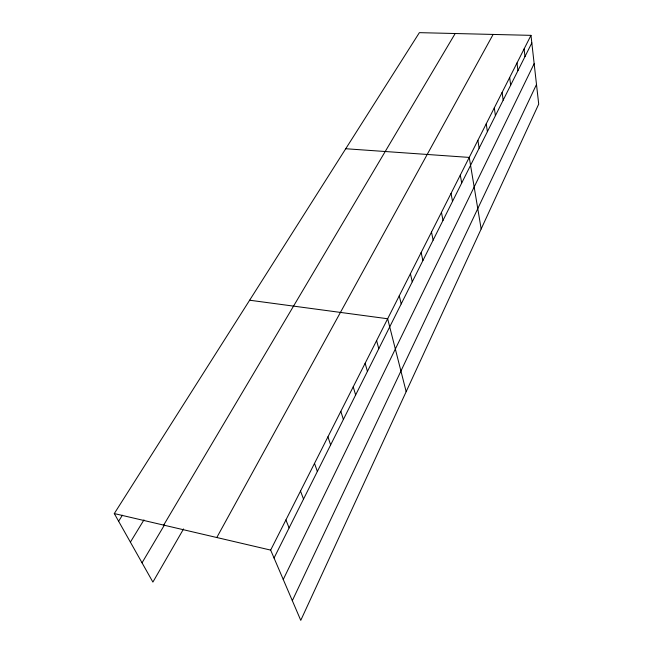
<?xml version="1.0" encoding="UTF-8"?>
<svg xmlns="http://www.w3.org/2000/svg" width="653" height="653" viewBox="0 0 653 653"><rect width="100%" height="100%" fill="white"/><g stroke="black" fill="none" stroke-linecap="round" stroke-linejoin="round"><path stroke-width="0.98" d="M292.324 600.654L536.497 84.474M283.247 579.472L534.154 63.668M274.048 558.005L531.82 42.91M530.971 35.352L538.709 104.113L300.764 620.35L270.66 550.104L530.971 35.352L419.381 32.65L114.291 513.568L152.892 582.084L183.55 528.946M216.796 537.517L493.121 34.438M163.674 525.11L455.19 33.515M142.036 562.813L164.376 525.11M130.388 542.145L143.954 519.902M118.617 521.241L122.397 515.225M345.731 148.737L469.246 157.414L481.155 228.974M249.642 300.217L387.653 318.754L406.166 391.661M114.291 513.568L270.66 550.104M285.908 519.951L289.108 527.918M300.511 491.08L303.531 499.096M314.509 463.401L317.358 471.458M327.937 436.849L330.63 444.93M340.825 411.357L343.38 419.455M353.224 386.854L355.64 394.967M365.141 363.28L367.427 371.402M376.61 340.605L378.781 348.718M399.261 295.809L401.211 303.906M410.419 273.738L412.255 281.827M421.152 252.515L422.891 260.58M431.486 232.076L433.135 240.116M441.444 212.388L443.003 220.396M451.043 193.402L452.513 201.385M460.308 175.094L461.695 183.036M477.882 140.338L479.131 148.207M486.232 123.833L487.407 131.653M494.305 107.867L495.415 115.654M502.108 92.424L503.169 100.17M509.675 77.478L510.67 85.168M516.996 62.99L517.943 70.638M524.09 48.959L524.988 56.558"/></g></svg>
